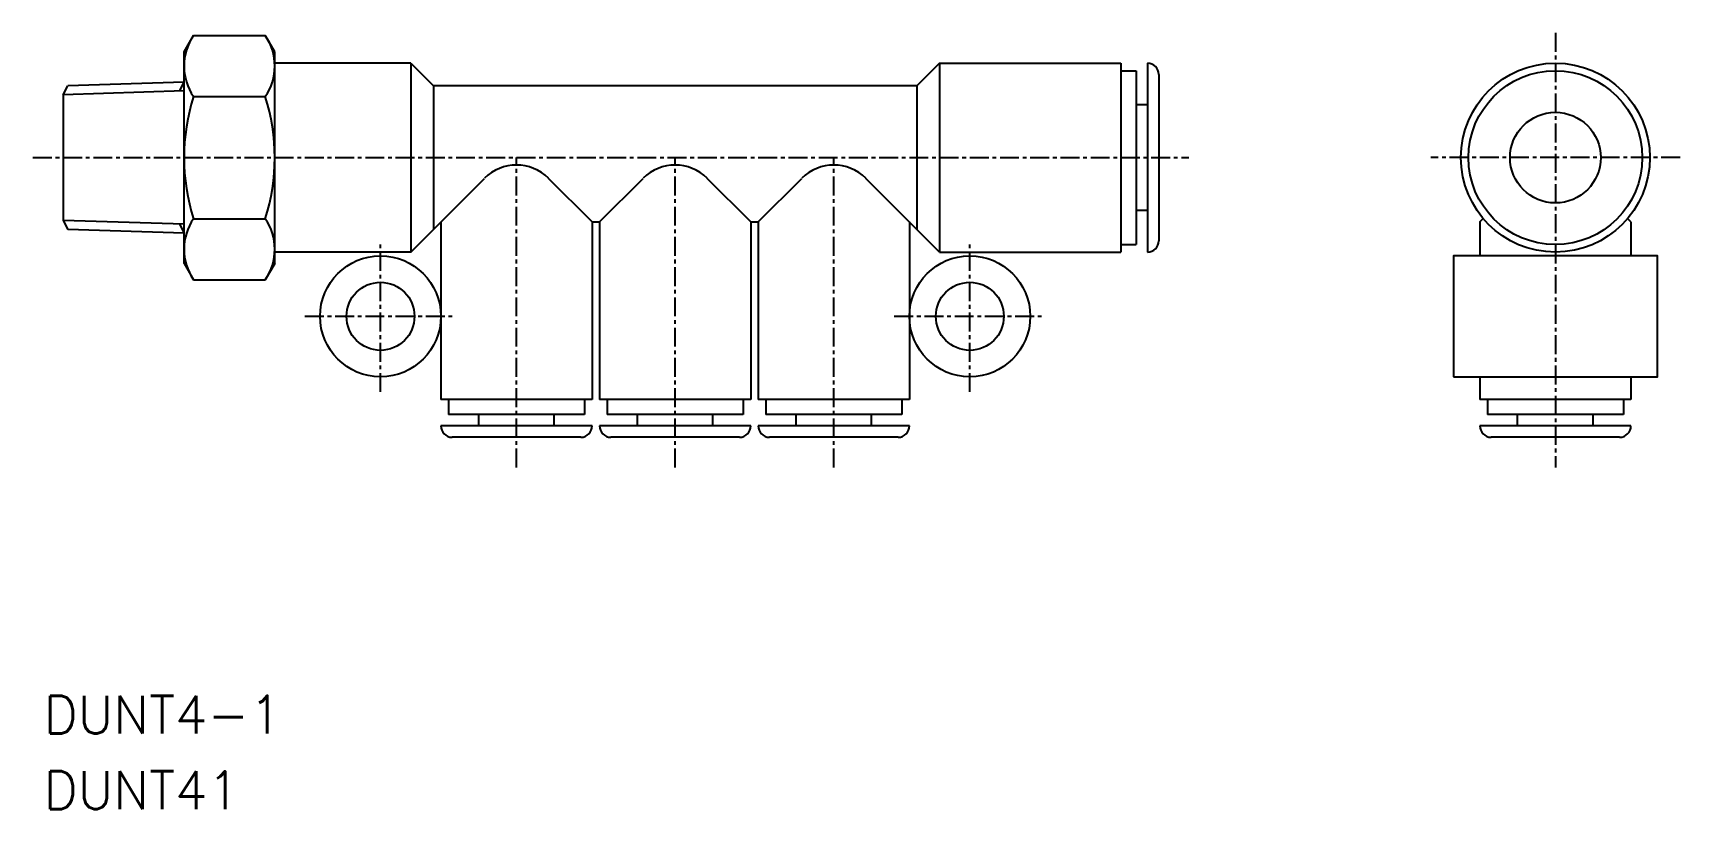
# Model space of a CAD drawing. Extents: x 66 to 176, y 62 to 113.
import ezdxf
from ezdxf.enums import TextEntityAlignment as Align

# ---------------------------------------------------------------- set-up
doc = ezdxf.new("R2010")
doc.units = 0
doc.linetypes.add('CENTER', pattern=[2, 1.25, -0.25, 0.25, -0.25])
doc.layers.get('0').update_dxf_attribs({"linetype": 'CONTINUOUS'})
doc.layers.add('CENTER', color=1, linetype='CENTER')
doc.styles.get("Standard").update_dxf_attribs({"font": 'txt.shx', "bigfont": 'extfont.shx'})

msp = doc.modelspace()

# ---------------------------------------------------------------- linework, layer by layer
at = {"color": 7, "linetype": 'CONTINUOUS'}
for p, q in [((76.5, 112), (77.13, 113.08)), ((77.13, 113.08), (81.87, 113.08)), ((82.5, 112), (81.87, 113.08)), ((76.5, 98), (76.5, 112)), ((82.5, 98), (82.5, 112)), ((82.5, 98), (82.5, 112)), ((91.5, 111.25), (82.5, 111.25)), ((91.5, 111.25), (91.5, 98.75)), ((91.5, 111.25), (93, 109.75)), ((126.5, 111.25), (125, 109.75)), ((126.5, 111.25), (126.5, 98.75)), ((126.5, 111.25), (138.5, 111.25)), ((138.5, 111.25), (138.5, 98.75)), ((140.25, 111.25), (140.25, 98.75)), ((140.25, 111.25), (140.25, 111.25)), ((138.5, 110.75), (139.5, 110.75)), ((139.5, 110.75), (139.5, 99.25)), ((141, 110.5), (141, 99.5)), ((68.5, 109.16), (68.81, 109.75)), ((68.5, 109.16), (68.5, 100.84)), ((76.5, 109.99), (68.81, 109.75)), ((77.13, 109.04), (81.87, 109.04)), ((93, 109.75), (93, 100.25)), ((125, 109.75), (93, 109.75)), ((125, 109.75), (125, 100.25)), ((140.25, 108.5), (139.5, 108.5)), ((91.5, 98.75), (96.38, 103.63)), ((103.5, 100.75), (100.62, 103.63)), ((104, 100.75), (106.88, 103.63)), ((114, 100.75), (111.12, 103.63)), ((114.5, 100.75), (117.38, 103.63)), ((126.5, 98.75), (121.62, 103.63)), ((140.25, 101.5), (139.5, 101.5)), ((68.5, 100.84), (68.81, 100.25)), ((77.13, 100.96), (81.87, 100.96)), ((93.5, 100.75), (93.5, 89)), ((103.5, 100.75), (103.5, 89)), ((103.5, 100.75), (104, 100.75)), ((104, 100.75), (104, 89)), ((114, 100.75), (114, 89)), ((114, 100.75), (114.5, 100.75)), ((114.5, 100.75), (114.5, 89)), ((124.5, 100.75), (124.5, 89)), ((162.25, 100.75), (162.47, 100.97)), ((162.25, 100.75), (162.25, 98.5)), ((172.25, 100.75), (172.03, 100.97)), ((172.25, 100.75), (172.25, 98.5)), ((76.5, 100.01), (68.81, 100.25)), ((138.5, 99.25), (139.5, 99.25)), ((91.5, 98.75), (82.5, 98.75)), ((126.5, 98.75), (138.5, 98.75)), ((140.25, 98.75), (140.25, 98.75)), ((76.5, 98), (77.13, 96.92)), ((82.5, 98), (81.87, 96.92)), ((77.13, 96.92), (81.87, 96.92)), ((162.25, 90.5), (162.25, 89)), ((172.25, 90.5), (172.25, 89)), ((103.5, 89), (93.5, 89)), ((94, 89), (94, 88)), ((103, 89), (103, 88)), ((114, 89), (104, 89)), ((104.5, 89), (104.5, 88)), ((113.5, 89), (113.5, 88)), ((124.5, 89), (114.5, 89)), ((115, 89), (115, 88)), ((124, 89), (124, 88)), ((172.25, 89), (162.25, 89)), ((162.75, 89), (162.75, 88)), ((171.75, 89), (171.75, 88)), ((93.5, 87.25), (93.5, 87.25)), ((103.5, 87.25), (93.5, 87.25)), ((103, 88), (94, 88)), ((96, 87.25), (96, 88)), ((101, 87.25), (101, 88)), ((103.5, 87.25), (103.5, 87.25)), ((114, 87.25), (104, 87.25)), ((104, 87.25), (104, 87.25)), ((113.5, 88), (104.5, 88)), ((106.5, 87.25), (106.5, 88)), ((111.5, 87.25), (111.5, 88)), ((114, 87.25), (114, 87.25)), ((114.5, 87.25), (114.5, 87.25)), ((124.5, 87.25), (114.5, 87.25)), ((124, 88), (115, 88)), ((117, 87.25), (117, 88)), ((122, 87.25), (122, 88)), ((124.5, 87.25), (124.5, 87.25)), ((162.25, 87.25), (162.25, 87.25)), ((172.25, 87.25), (162.25, 87.25)), ((171.75, 88), (162.75, 88)), ((164.75, 87.25), (164.75, 88)), ((169.75, 87.25), (169.75, 88)), ((172.25, 87.25), (172.25, 87.25)), ((102.75, 86.5), (94.25, 86.5)), ((113.25, 86.5), (104.75, 86.5)), ((123.75, 86.5), (115.25, 86.5)), ((171.5, 86.5), (163, 86.5))]:
    msp.add_line(p, q, dxfattribs=at)
at = {"color": 3, "linetype": 'CONTINUOUS'}
for p, q in [((76.5, 109.41), (68.5, 109.16)), ((76.19, 109.4), (76.5, 109.99)), ((76.5, 100.59), (68.5, 100.84)), ((76.19, 100.6), (76.5, 100.01))]:
    msp.add_line(p, q, dxfattribs=at)
at = {"color": 1, "linetype": 'CENTER'}
for p, q in [((66.5, 105), (143, 105)), ((98.5, 84.5), (98.5, 105)), ((109, 84.5), (109, 105)), ((119.5, 84.5), (119.5, 105)), ((89.5, 89.5), (89.5, 99.5)), ((128.5, 89.5), (128.5, 99.5)), ((84.5, 94.5), (94.5, 94.5)), ((123.5, 94.5), (133.5, 94.5))]:
    msp.add_line(p, q, dxfattribs=at)
at = {"color": 7, "linetype": 'CONTINUOUS'}
msp.add_lwpolyline([(160.5, 90.5), (174, 90.5), (174, 98.5), (160.5, 98.5)], close=True, dxfattribs=at)
for centre, radius in [((167.25, 105), 6.25), ((167.25, 105), 5.75), ((167.25, 105), 3), ((89.5, 94.5), 4), ((128.5, 94.5), 4), ((89.5, 94.5), 2.25), ((128.5, 94.5), 2.25)]:
    msp.add_circle(centre, radius, dxfattribs=at)
for centre, radius, start, end in [((80.08, 111.06), 3.58, 145.6157, 214.3843), ((78.92, 111.06), 3.58, 325.6157, 34.3843), ((140.25, 110.5), 0.75, 0, 90), ((89.87, 105), 13.37, 162.412, 197.588), ((69.13, 105), 13.37, 342.412, 17.588), ((98.5, 101.51), 3, 45, 135), ((109, 101.51), 3, 45, 135), ((119.5, 101.51), 3, 45, 135), ((80.08, 98.94), 3.58, 145.6157, 214.3843), ((78.92, 98.94), 3.58, 325.6157, 34.3843), ((140.25, 99.5), 0.75, 270, 0), ((94.25, 87.25), 0.75, 180, 270), ((102.75, 87.25), 0.75, 270, 0), ((104.75, 87.25), 0.75, 180, 270), ((113.25, 87.25), 0.75, 270, 0), ((115.25, 87.25), 0.75, 180, 270), ((123.75, 87.25), 0.75, 270, 0), ((163, 87.25), 0.75, 180, 270), ((171.5, 87.25), 0.75, 270, 0)]:
    msp.add_arc(centre, radius, start, end, dxfattribs=at)
at = {"layer": 'CENTER', "color": 1, "linetype": 'CENTER'}
for p, q in [((167.25, 113.25), (167.25, 84.5)), ((175.5, 105), (159, 105))]:
    msp.add_line(p, q, dxfattribs=at)

# ---------------------------------------------------------------- texts
at = {"color": 7, "linetype": 'CONTINUOUS'}
for s, p in [('DUNT4-1', (67.22, 68.15)), ('DUNT41', (67.22, 63.15))]:
    msp.add_text(s, height=2.5, dxfattribs=at).set_placement(p, align=Align.MIDDLE_LEFT)

doc.saveas('drawing.dxf')
